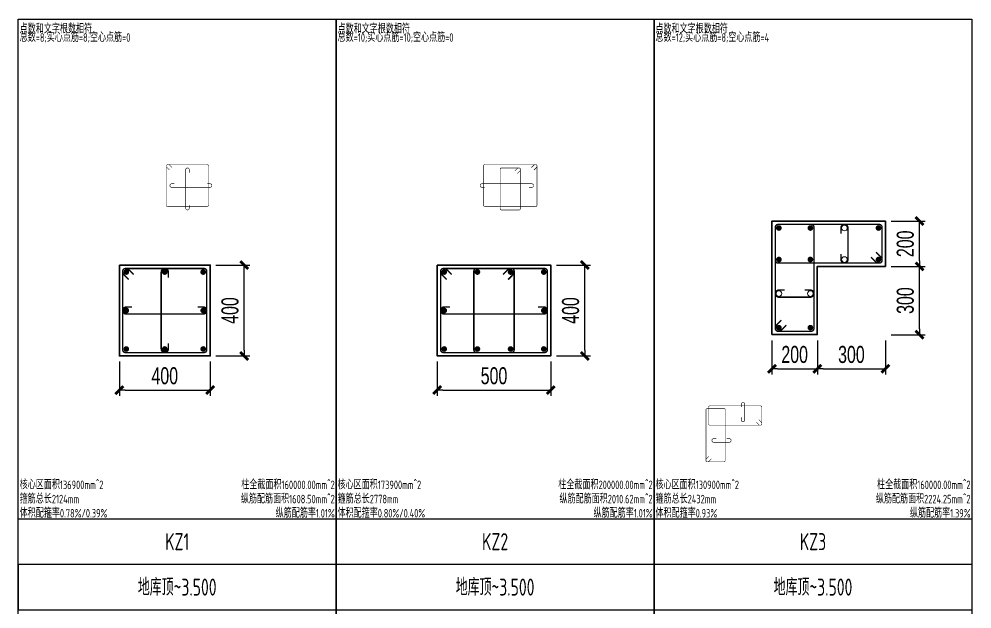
# Model space of a CAD drawing. Extents: x 393367 to 3005760, y 4998 to 826018.
# Drawn here: x 2355357 to 2372143, y 473178 to 483562 of the extents above; entities that cross this region are included whole.
import ezdxf
from ezdxf.enums import TextEntityAlignment as Align

# ---------------------------------------------------------------- set-up
doc = ezdxf.new("R2010")
doc.units = 0
doc.header["$LTSCALE"] = 1000
doc.layers.get('0').update_dxf_attribs({"linetype": 'CONTINUOUS'})
doc.layers.get('Defpoints').update_dxf_attribs({"linetype": 'CONTINUOUS'})
for name, color, linetype, lineweight in [('link', 6, 'CONTINUOUS', 18), ('outline', 7, 'CONTINUOUS', 18), ('REIN', 1, 'CONTINUOUS', 18)]:
    doc.layers.add(name, color=color, linetype=linetype, lineweight=lineweight)
for name, color, linetype in [('TAB', 7, 'CONTINUOUS'), ('z-计算配筋', 7, 'CONTINUOUS'), ('z-详图标注', 3, 'CONTINUOUS')]:
    doc.layers.add(name, color=color, linetype=linetype)
doc.layers.add('配箍校核', color=34, linetype='CONTINUOUS', plot=False)
doc.styles.add('BW_Dim', font='Bweng.shx', dxfattribs={"width": 0.7, "bigfont": 'hztxt.shx'})
doc.styles.add('BW_Rein', font='Tssdeng.shx', dxfattribs={"width": 0.7, "bigfont": 'hztxt.shx'})
doc.styles.add('TSSD_Rein', font='Tssdeng.shx', dxfattribs={"width": 0.7, "bigfont": 'hztxt.shx'})
doc.dimstyles.new('Cyz_25_100', dxfattribs={"dimtxt": 300, "dimasz": 100, "dimexe": 100, "dimexo": 100, "dimgap": 100, "dimtad": 1, "dimdec": 0, "dimlfac": 0.25, "dimzin": 0, "dimdsep": 46, "dimtxsty": 'BW_Dim', "dimblk": '_bwk', "dimcen": 0, "dimclrt": 7, "dimadec": 0, "dimazin": 0, "dimtfac": 1, "dimtdec": 0, "dimtix": 1, "dimtmove": 2, "dimatfit": 0, "dimfxl": 1, "dimtolj": 1, "dimtzin": 0, "dimarcsym": 0})

# ---------------------------------------------------------------- blocks, each defined once
blk = doc.blocks.new('_bwk')
blk.add_line((-1, 0), (0, 0))
at = {"const_width": 0.5}
blk.add_lwpolyline([(-0.7, -0.7), (0.7, 0.7)], dxfattribs=at)
blk = doc.blocks.new('*D284')
at = {"layer": 'Defpoints', "color": 0}
for p in [(2358724, 479231), (2359324, 479231), (2358724, 477631)]:
    blk.add_point(p, dxfattribs=at)
at = {"layer": 'z-详图标注', "color": 0, "lineweight": -2}
for p, q in [((2358824, 479231), (2359424, 479231)), ((2359324, 477731), (2359324, 479131)), ((2358824, 477631), (2359424, 477631))]:
    blk.add_line(p, q, dxfattribs=at)
at = {"layer": 'z-详图标注', "color": 0, "lineweight": -2, "xscale": 100, "yscale": 100, "zscale": 100}
for p, rotation in [((2359324, 479231), 90), ((2359324, 477631), 270)]:
    blk.add_blockref('_bwk', p, dxfattribs=dict(at, rotation=rotation))
at = {"layer": 'z-详图标注', "color": 7, "insert": (2359074, 478431), "char_height": 300, "attachment_point": 5, "rotation": 90, "style": 'BW_Dim'}
blk.add_mtext('\\A1;400', dxfattribs=at)
blk = doc.blocks.new('*D285')
at = {"layer": 'Defpoints', "color": 0}
for p in [(2357124, 477631), (2358724, 477631), (2358724, 477031)]:
    blk.add_point(p, dxfattribs=at)
at = {"layer": 'z-详图标注', "color": 0, "lineweight": -2}
for p, q in [((2357124, 477531), (2357124, 476931)), ((2358724, 477531), (2358724, 476931)), ((2357224, 477031), (2358624, 477031))]:
    blk.add_line(p, q, dxfattribs=at)
at = {"layer": 'z-详图标注', "color": 0, "lineweight": -2, "xscale": 100, "yscale": 100, "zscale": 100, "rotation": 180}
blk.add_blockref('_bwk', (2357124, 477031), dxfattribs=at)
at = {"layer": 'z-详图标注', "color": 0, "lineweight": -2, "xscale": 100, "yscale": 100, "zscale": 100}
blk.add_blockref('_bwk', (2358724, 477031), dxfattribs=at)
at = {"layer": 'z-详图标注', "color": 7, "insert": (2357924, 477281), "char_height": 300, "attachment_point": 5, "style": 'BW_Dim'}
blk.add_mtext('\\A1;400', dxfattribs=at)
blk = doc.blocks.new('*D286')
at = {"layer": 'Defpoints', "color": 0}
for p in [(2364724, 479231), (2365324, 479231), (2364724, 477631)]:
    blk.add_point(p, dxfattribs=at)
at = {"layer": 'z-详图标注', "color": 0, "lineweight": -2}
for p, q in [((2364824, 479231), (2365424, 479231)), ((2365324, 477731), (2365324, 479131)), ((2364824, 477631), (2365424, 477631))]:
    blk.add_line(p, q, dxfattribs=at)
at = {"layer": 'z-详图标注', "color": 0, "lineweight": -2, "xscale": 100, "yscale": 100, "zscale": 100}
for p, rotation in [((2365324, 479231), 90), ((2365324, 477631), 270)]:
    blk.add_blockref('_bwk', p, dxfattribs=dict(at, rotation=rotation))
at = {"layer": 'z-详图标注', "color": 7, "insert": (2365074, 478431), "char_height": 300, "attachment_point": 5, "rotation": 90, "style": 'BW_Dim'}
blk.add_mtext('\\A1;400', dxfattribs=at)
blk = doc.blocks.new('*D287')
at = {"layer": 'Defpoints', "color": 0}
for p in [(2362724, 477631), (2364724, 477631), (2364724, 477031)]:
    blk.add_point(p, dxfattribs=at)
at = {"layer": 'z-详图标注', "color": 0, "lineweight": -2}
for p, q in [((2362724, 477531), (2362724, 476931)), ((2364724, 477531), (2364724, 476931)), ((2362824, 477031), (2364624, 477031))]:
    blk.add_line(p, q, dxfattribs=at)
at = {"layer": 'z-详图标注', "color": 0, "lineweight": -2, "xscale": 100, "yscale": 100, "zscale": 100, "rotation": 180}
blk.add_blockref('_bwk', (2362724, 477031), dxfattribs=at)
at = {"layer": 'z-详图标注', "color": 0, "lineweight": -2, "xscale": 100, "yscale": 100, "zscale": 100}
blk.add_blockref('_bwk', (2364724, 477031), dxfattribs=at)
at = {"layer": 'z-详图标注', "color": 7, "insert": (2363724, 477281), "char_height": 300, "attachment_point": 5, "style": 'BW_Dim'}
blk.add_mtext('\\A1;500', dxfattribs=at)
blk = doc.blocks.new('*D288')
at = {"layer": 'Defpoints', "color": 0}
for p in [(2370620, 479206), (2371220, 479206), (2370620, 478006)]:
    blk.add_point(p, dxfattribs=at)
at = {"layer": 'z-详图标注', "color": 0, "lineweight": -2}
for p, q in [((2370720, 479206), (2371320, 479206)), ((2371220, 478106), (2371220, 479106)), ((2370720, 478006), (2371320, 478006))]:
    blk.add_line(p, q, dxfattribs=at)
at = {"layer": 'z-详图标注', "color": 0, "lineweight": -2, "xscale": 100, "yscale": 100, "zscale": 100}
for p, rotation in [((2371220, 479206), 90), ((2371220, 478006), 270)]:
    blk.add_blockref('_bwk', p, dxfattribs=dict(at, rotation=rotation))
at = {"layer": 'z-详图标注', "color": 7, "insert": (2370970, 478606), "char_height": 300, "attachment_point": 5, "rotation": 90, "style": 'BW_Dim'}
blk.add_mtext('\\A1;300', dxfattribs=at)
blk = doc.blocks.new('*D289')
at = {"layer": 'Defpoints', "color": 0}
for p in [(2370620, 480006), (2371220, 480006), (2370620, 479206)]:
    blk.add_point(p, dxfattribs=at)
at = {"layer": 'z-详图标注', "color": 0, "lineweight": -2}
for p, q in [((2370720, 480006), (2371320, 480006)), ((2371220, 479306), (2371220, 479906)), ((2370720, 479206), (2371320, 479206))]:
    blk.add_line(p, q, dxfattribs=at)
at = {"layer": 'z-详图标注', "color": 0, "lineweight": -2, "xscale": 100, "yscale": 100, "zscale": 100}
for p, rotation in [((2371220, 480006), 90), ((2371220, 479206), 270)]:
    blk.add_blockref('_bwk', p, dxfattribs=dict(at, rotation=rotation))
at = {"layer": 'z-详图标注', "color": 7, "insert": (2370970, 479606), "char_height": 300, "attachment_point": 5, "rotation": 90, "style": 'BW_Dim'}
blk.add_mtext('\\A1;200', dxfattribs=at)
blk = doc.blocks.new('*D290')
at = {"layer": 'Defpoints', "color": 0}
for p in [(2368620, 478006), (2369420, 478006), (2369420, 477406)]:
    blk.add_point(p, dxfattribs=at)
at = {"layer": 'z-详图标注', "color": 0, "lineweight": -2}
for p, q in [((2368620, 477906), (2368620, 477306)), ((2369420, 477906), (2369420, 477306)), ((2368720, 477406), (2369320, 477406))]:
    blk.add_line(p, q, dxfattribs=at)
at = {"layer": 'z-详图标注', "color": 0, "lineweight": -2, "xscale": 100, "yscale": 100, "zscale": 100, "rotation": 180}
blk.add_blockref('_bwk', (2368620, 477406), dxfattribs=at)
at = {"layer": 'z-详图标注', "color": 0, "lineweight": -2, "xscale": 100, "yscale": 100, "zscale": 100}
blk.add_blockref('_bwk', (2369420, 477406), dxfattribs=at)
at = {"layer": 'z-详图标注', "color": 7, "insert": (2369020, 477656), "char_height": 300, "attachment_point": 5, "style": 'BW_Dim'}
blk.add_mtext('\\A1;200', dxfattribs=at)
blk = doc.blocks.new('*D291')
at = {"layer": 'Defpoints', "color": 0}
for p in [(2369420, 478006), (2370620, 478006), (2370620, 477406)]:
    blk.add_point(p, dxfattribs=at)
at = {"layer": 'z-详图标注', "color": 0, "lineweight": -2}
for p, q in [((2369420, 477906), (2369420, 477306)), ((2370620, 477906), (2370620, 477306)), ((2369520, 477406), (2370520, 477406))]:
    blk.add_line(p, q, dxfattribs=at)
at = {"layer": 'z-详图标注', "color": 0, "lineweight": -2, "xscale": 100, "yscale": 100, "zscale": 100, "rotation": 180}
blk.add_blockref('_bwk', (2369420, 477406), dxfattribs=at)
at = {"layer": 'z-详图标注', "color": 0, "lineweight": -2, "xscale": 100, "yscale": 100, "zscale": 100}
blk.add_blockref('_bwk', (2370620, 477406), dxfattribs=at)
at = {"layer": 'z-详图标注', "color": 7, "insert": (2370020, 477656), "char_height": 300, "attachment_point": 5, "style": 'BW_Dim'}
blk.add_mtext('\\A1;300', dxfattribs=at)

msp = doc.modelspace()

# ---------------------------------------------------------------- linework, layer by layer
at = {"layer": 'link', "color": 1}
for points, const_width in [([(2358051.27227, 480948.32089), (2358005.31033, 480994.28283, 0.1989123674), (2357988.33976, 481001.31227), (2357978.08671, 481001.31227, 0.4142135624), (2357954.08671, 480977.31227), (2357954.08671, 480285.31227, 0.4142135624), (2357978.08671, 480261.31227), (2358670.08671, 480261.31227, 0.4142135624), (2358694.08671, 480285.31227), (2358694.08671, 480977.31227, 0.4142135624), (2358670.08671, 481001.31227), (2357978.08671, 481001.31227, 0.4142135624), (2357954.08671, 480977.31227), (2357954.08671, 480967.05922, 0.1989123674), (2357961.11615, 480950.08866), (2358007.07809, 480904.12672)], 10), ([(2364427.59255, 480904.12672), (2364473.55449, 480950.08866, 0.1989123674), (2364480.58393, 480967.05922), (2364480.58393, 480977.31227, 0.4142135624), (2364456.58393, 481001.31227), (2363564.58393, 481001.31227, 0.4142135624), (2363540.58393, 480977.31227), (2363540.58393, 480285.31227, 0.4142135624), (2363564.58393, 480261.31227), (2364456.58393, 480261.31227, 0.4142135624), (2364480.58393, 480285.31227), (2364480.58393, 480977.31227, 0.4142135624), (2364456.58393, 481001.31227), (2364446.33088, 481001.31227, 0.1989123674), (2364429.36032, 480994.28283), (2364383.39837, 480948.32089)], 10), ([(2368874.09544, 478172.38357), (2368782.17156, 478080.45969, -0.1989123674), (2368748.23043, 478066.40081), (2368727.72434, 478066.40081, -0.4142135624), (2368679.72434, 478114.40081), (2368679.72434, 479898.40081, -0.4142135624), (2368727.72434, 479946.40081), (2369311.72434, 479946.40081, -0.4142135624), (2369359.72434, 479898.40081), (2369359.72434, 478114.40081, -0.4142135624), (2369311.72434, 478066.40081), (2368727.72434, 478066.40081, -0.4142135624), (2368679.72434, 478114.40081), (2368679.72434, 478134.90691, -0.1989123674), (2368693.78321, 478168.84803), (2368785.70709, 478260.77192)], 25), ([(2370453.74158, 479460.77192), (2370545.66546, 479368.84803, -0.1989123674), (2370559.72434, 479334.90691), (2370559.72434, 479314.40081, -0.4142135624), (2370511.72434, 479266.40081), (2368727.72434, 479266.40081, -0.4142135624), (2368679.72434, 479314.40081), (2368679.72434, 479898.40081, -0.4142135624), (2368727.72434, 479946.40081), (2370511.72434, 479946.40081, -0.4142135624), (2370559.72434, 479898.40081), (2370559.72434, 479314.40081, -0.4142135624), (2370511.72434, 479266.40081), (2370491.21824, 479266.40081, -0.1989123674), (2370457.27712, 479280.45969), (2370365.35323, 479372.38357)], 25), ([(2357378.45782, 479065.32951), (2357286.53394, 479157.2534, 0.1989123674), (2357252.59281, 479171.31227), (2357232.08671, 479171.31227, 0.4142135624), (2357184.08671, 479123.31227), (2357184.08671, 477739.31227, 0.4142135624), (2357232.08671, 477691.31227), (2358616.08671, 477691.31227, 0.4142135624), (2358664.08671, 477739.31227), (2358664.08671, 479123.31227, 0.4142135624), (2358616.08671, 479171.31227), (2357232.08671, 479171.31227, 0.4142135624), (2357184.08671, 479123.31227), (2357184.08671, 479102.80617, 0.1989123674), (2357198.14559, 479068.86505), (2357290.06947, 478976.94117)], 25), ([(2362978.45782, 479065.32951), (2362886.53394, 479157.2534, 0.1989123674), (2362852.59281, 479171.31227), (2362832.08671, 479171.31227, 0.4142135624), (2362784.08671, 479123.31227), (2362784.08671, 477739.31227, 0.4142135624), (2362832.08671, 477691.31227), (2364616.08671, 477691.31227, 0.4142135624), (2364664.08671, 477739.31227), (2364664.08671, 479123.31227, 0.4142135624), (2364616.08671, 479171.31227), (2362832.08671, 479171.31227, 0.4142135624), (2362784.08671, 479123.31227), (2362784.08671, 479102.80617, 0.1989123674), (2362798.14559, 479068.86505), (2362890.06947, 478976.94117)], 25), ([(2368388.74714, 476509.7054), (2368434.70908, 476463.74346, -0.1989123674), (2368441.73852, 476446.7729), (2368441.73852, 476436.51985, -0.4142135624), (2368417.73852, 476412.51985), (2367525.73852, 476412.51985, -0.4142135624), (2367501.73852, 476436.51985), (2367501.73852, 476728.51985, -0.4142135624), (2367525.73852, 476752.51985), (2368417.73852, 476752.51985, -0.4142135624), (2368441.73852, 476728.51985), (2368441.73852, 476436.51985, -0.4142135624), (2368417.73852, 476412.51985), (2368407.48547, 476412.51985, -0.1989123674), (2368390.51491, 476419.54929), (2368344.55297, 476465.51123)], 10), ([(2367553.92407, 475820.51123), (2367507.96213, 475774.54929, -0.1989123674), (2367490.99157, 475767.51985), (2367480.73852, 475767.51985, -0.4142135624), (2367456.73852, 475791.51985), (2367456.73852, 476683.51985, -0.4142135624), (2367480.73852, 476707.51985), (2367772.73852, 476707.51985, -0.4142135624), (2367796.73852, 476683.51985), (2367796.73852, 475791.51985, -0.4142135624), (2367772.73852, 475767.51985), (2367480.73852, 475767.51985, -0.4142135624), (2367456.73852, 475791.51985), (2367456.73852, 475801.7729, -0.1989123674), (2367463.76796, 475818.74346), (2367509.7299, 475864.7054)], 10)]:
    msp.add_lwpolyline(points, format="xyb", dxfattribs=dict(at, const_width=const_width))
at = {"layer": 'link'}
for points, const_width in [([(2358355.33671, 480282.56227), (2358355.33671, 480232.56227, -1), (2358292.83671, 480232.56227), (2358292.83671, 480910.06227, -1), (2358355.33671, 480910.06227), (2358355.33671, 480860.06227)], 10), ([(2364090.89837, 480888.32089), (2364136.86032, 480934.28283, -0.1989123674), (2364153.83088, 480941.31227), (2364164.08393, 480941.31227, -0.4142135624), (2364188.08393, 480917.31227), (2364188.08393, 480225.31227, -0.4142135624), (2364164.08393, 480201.31227), (2363857.08393, 480201.31227, -0.4142135624), (2363833.08393, 480225.31227), (2363833.08393, 480917.31227, -0.4142135624), (2363857.08393, 480941.31227), (2364164.08393, 480941.31227, -0.4142135624), (2364188.08393, 480917.31227), (2364188.08393, 480907.05922, -0.1989123674), (2364181.05449, 480890.08866), (2364135.09255, 480844.12672)], 10), ([(2358672.83671, 480662.56227), (2358722.83671, 480662.56227, -1), (2358722.83671, 480600.06227), (2358045.33671, 480600.06227, -1), (2358045.33671, 480662.56227), (2358095.33671, 480662.56227)], 10), ([(2363561.83393, 480600.06227), (2363511.83393, 480600.06227, -1), (2363511.83393, 480662.56227), (2364389.33393, 480662.56227, -1), (2364389.33393, 480600.06227), (2364339.33393, 480600.06227)], 10), ([(2369834.72434, 479783.90081), (2369834.72434, 479883.90081, -1), (2369959.72434, 479883.90081), (2369959.72434, 479328.90081, -1), (2369834.72434, 479328.90081), (2369834.72434, 479428.90081)], 25), ([(2357986.58671, 477853.81227), (2357986.58671, 477753.81227, -1), (2357861.58671, 477753.81227), (2357861.58671, 479108.81227, -1), (2357986.58671, 479108.81227), (2357986.58671, 479008.81227)], 25), ([(2363884.71561, 479065.32951), (2363976.63949, 479157.2534, -0.1989123674), (2364010.58062, 479171.31227), (2364031.08671, 479171.31227, -0.4142135624), (2364079.08671, 479123.31227), (2364079.08671, 477739.31227, -0.4142135624), (2364031.08671, 477691.31227), (2363417.08671, 477691.31227, -0.4142135624), (2363369.08671, 477739.31227), (2363369.08671, 479123.31227, -0.4142135624), (2363417.08671, 479171.31227), (2364031.08671, 479171.31227, -0.4142135624), (2364079.08671, 479123.31227), (2364079.08671, 479102.80617, -0.1989123674), (2364065.02784, 479068.86505), (2363973.10396, 478976.94117)], 25), ([(2369197.22434, 478791.40081), (2369297.22434, 478791.40081, -1), (2369297.22434, 478666.40081), (2368742.22434, 478666.40081, -1), (2368742.22434, 478791.40081), (2368842.22434, 478791.40081)], 25), ([(2358501.58671, 478493.81227), (2358601.58671, 478493.81227, -1), (2358601.58671, 478368.81227), (2357246.58671, 478368.81227, -1), (2357246.58671, 478493.81227), (2357346.58671, 478493.81227)], 25), ([(2364501.58671, 478493.81227), (2364601.58671, 478493.81227, -1), (2364601.58671, 478368.81227), (2362846.58671, 478368.81227, -1), (2362846.58671, 478493.81227), (2362946.58671, 478493.81227)], 25), ([(2368079.23852, 476731.26985), (2368079.23852, 476781.26985, -1), (2368141.73852, 476781.26985), (2368141.73852, 476503.76985, -1), (2368079.23852, 476503.76985), (2368079.23852, 476553.76985)], 10), ([(2367820.48852, 476175.01985), (2367870.48852, 476175.01985, -1), (2367870.48852, 476112.51985), (2367592.98852, 476112.51985, -1), (2367592.98852, 476175.01985), (2367642.98852, 476175.01985)], 10)]:
    msp.add_lwpolyline(points, format="xyb", dxfattribs=dict(at, const_width=const_width))
at = {"layer": 'outline', "lineweight": 35}
for points in [[(2368619.72434, 478006.40081), (2369419.72434, 478006.40081), (2369419.72434, 479206.40081), (2370619.72434, 479206.40081), (2370619.72434, 480006.40081), (2368619.72434, 480006.40081)], [(2357124.08671, 479231.31227), (2358724.08671, 479231.31227), (2358724.08671, 477631.31227), (2357124.08671, 477631.31227)], [(2362724.08671, 479231.31227), (2364724.08671, 479231.31227), (2364724.08671, 477631.31227), (2362724.08671, 477631.31227)]]:
    msp.add_lwpolyline(points, close=True, dxfattribs=at)
at = {"layer": 'REIN', "const_width": 50}
for points in [[(2368717.22434, 479883.90081, 1), (2368767.22434, 479883.90081, 1)], [(2369272.22434, 479883.90081, 1), (2369322.22434, 479883.90081, 1)], [(2370472.22434, 479883.90081, 1), (2370522.22434, 479883.90081, 1)], [(2368717.22434, 479328.90081, 1), (2368767.22434, 479328.90081, 1)], [(2369272.22434, 479328.90081, 1), (2369322.22434, 479328.90081, 1)], [(2370472.22434, 479328.90081, 1), (2370522.22434, 479328.90081, 1)], [(2357221.58671, 479108.81227, 1), (2357271.58671, 479108.81227, 1)], [(2357899.08671, 479108.81227, 1), (2357949.08671, 479108.81227, 1)], [(2358576.58671, 479108.81227, 1), (2358626.58671, 479108.81227, 1)], [(2362821.58671, 479108.81227, 1), (2362871.58671, 479108.81227, 1)], [(2363406.58671, 479108.81227, 1), (2363456.58671, 479108.81227, 1)], [(2363991.58671, 479108.81227, 1), (2364041.58671, 479108.81227, 1)], [(2364576.58671, 479108.81227, 1), (2364626.58671, 479108.81227, 1)], [(2357221.58671, 478431.31227, 1), (2357271.58671, 478431.31227, 1)], [(2358576.58671, 478431.31227, 1), (2358626.58671, 478431.31227, 1)], [(2362821.58671, 478431.31227, 1), (2362871.58671, 478431.31227, 1)], [(2364576.58671, 478431.31227, 1), (2364626.58671, 478431.31227, 1)], [(2368717.22434, 478128.90081, 1), (2368767.22434, 478128.90081, 1)], [(2369272.22434, 478128.90081, 1), (2369322.22434, 478128.90081, 1)], [(2357221.58671, 477753.81227, 1), (2357271.58671, 477753.81227, 1)], [(2357899.08671, 477753.81227, 1), (2357949.08671, 477753.81227, 1)], [(2358576.58671, 477753.81227, 1), (2358626.58671, 477753.81227, 1)], [(2362821.58671, 477753.81227, 1), (2362871.58671, 477753.81227, 1)], [(2363406.58671, 477753.81227, 1), (2363456.58671, 477753.81227, 1)], [(2363991.58671, 477753.81227, 1), (2364041.58671, 477753.81227, 1)], [(2364576.58671, 477753.81227, 1), (2364626.58671, 477753.81227, 1)]]:
    msp.add_lwpolyline(points, format="xyb", close=True, dxfattribs=at)
at = {"layer": 'REIN'}
for points in [[(2369847.22434, 479883.90081, 1), (2369947.22434, 479883.90081, 1)], [(2369847.22434, 479328.90081, 1), (2369947.22434, 479328.90081, 1)], [(2368692.22434, 478728.90081, 1), (2368792.22434, 478728.90081, 1)], [(2369247.22434, 478728.90081, 1), (2369347.22434, 478728.90081, 1)]]:
    msp.add_lwpolyline(points, format="xyb", close=True, dxfattribs=at)
at = {"layer": 'TAB'}
for points in [[(2355343.38356, 471562.12225), (2355343.38356, 483562.12225), (2360943.38356, 483562.12225), (2360943.38356, 471562.12225), (2355343.38356, 471562.12225), (2355343.38356, 474762.12225), (2360943.38356, 474762.12225), (2360943.38356, 473962.12225), (2355343.38356, 473962.12225), (2355343.38356, 473162.12225), (2360943.38356, 473162.12225), (2360943.38356, 472362.12225), (2355343.38356, 472362.12225), (2355343.38356, 471562.12225)], [(2360943.38356, 471562.12225), (2360943.38356, 483562.12225), (2366543.38356, 483562.12225), (2366543.38356, 471562.12225), (2360943.38356, 471562.12225), (2360943.38356, 474762.12225), (2366543.38356, 474762.12225), (2366543.38356, 473962.12225), (2360943.38356, 473962.12225), (2360943.38356, 473162.12225), (2366543.38356, 473162.12225), (2366543.38356, 472362.12225), (2360943.38356, 472362.12225), (2360943.38356, 471562.12225)], [(2366543.38356, 471562.12225), (2366543.38356, 483562.12225), (2372143.38356, 483562.12225), (2372143.38356, 471562.12225), (2366543.38356, 471562.12225), (2366543.38356, 474762.12225), (2372143.38356, 474762.12225), (2372143.38356, 473962.12225), (2366543.38356, 473962.12225), (2366543.38356, 473162.12225), (2372143.38356, 473162.12225), (2372143.38356, 472362.12225), (2366543.38356, 472362.12225), (2366543.38356, 471562.12225)]]:
    msp.add_lwpolyline(points, dxfattribs=at)

# ---------------------------------------------------------------- texts
at = {"layer": 'z-计算配筋', "style": 'TSSD_Rein', "width": 0.7}
for s, p in [('KZ1', (2358143.38356, 474362.12225)), ('KZ2', (2363743.38356, 474362.12225)), ('KZ3', (2369343.38356, 474362.12225)), ('地库顶~3.500', (2358143.38356, 473562.12225)), ('地库顶~3.500', (2363743.38356, 473562.12225)), ('地库顶~3.500', (2369343.38356, 473562.12225))]:
    msp.add_text(s, height=300, dxfattribs=at).set_placement(p, align=Align.MIDDLE_CENTER)
at = {"layer": '配箍校核', "style": 'BW_Rein', "width": 0.7}
for s, p in [('点数和文字根数相符', (2355368.38356, 483312.12225)), ('点数和文字根数相符', (2360968.38356, 483312.12225)), ('点数和文字根数相符', (2366568.38356, 483312.12225)), ('总数=8;实心点筋=8;空心点筋=0', (2355368.38356, 483162.12225)), ('总数=10;实心点筋=10;空心点筋=0', (2360968.38356, 483162.12225)), ('总数=12;实心点筋=8;空心点筋=4', (2366568.38356, 483162.12225)), ('核心区面积136900mm^ 2', (2355368.38356, 475287.12225)), ('核心区面积173900mm^ 2', (2360968.38356, 475287.12225)), ('核心区面积130900mm^ 2', (2366568.38356, 475287.12225)), ('箍筋总长2124mm', (2355368.38356, 475037.12225)), ('箍筋总长2778mm', (2360968.38356, 475037.12225)), ('箍筋总长2432mm', (2366568.38356, 475037.12225)), ('体积配箍率0.78%/0.39%', (2355368.38356, 474787.12225)), ('体积配箍率0.80%/0.40%', (2360968.38356, 474787.12225)), ('体积配箍率0.93%', (2366568.38356, 474787.12225))]:
    msp.add_text(s, height=150, dxfattribs=at).set_placement(p)
for s, p in [('柱全截面积160000.00mm^ 2', (2360918.38356, 475287.12225)), ('柱全截面积200000.00mm^ 2', (2366518.38356, 475287.12225)), ('柱全截面积160000.00mm^ 2', (2372118.38356, 475287.12225)), ('纵筋配筋面积1608.50mm^ 2', (2360918.38356, 475037.12225)), ('纵筋配筋面积2010.62mm^ 2', (2366518.38356, 475037.12225)), ('纵筋配筋面积2224.25mm^ 2', (2372118.38356, 475037.12225)), ('纵筋配筋率1.01%', (2360918.38356, 474787.12225)), ('纵筋配筋率1.01%', (2366518.38356, 474787.12225)), ('纵筋配筋率1.39%', (2372118.38356, 474787.12225))]:
    msp.add_text(s, height=150, dxfattribs=at).set_placement(p, align=Align.RIGHT)

# ---------------------------------------------------------------- dimensions: what is measured, and where the dimension line sits
at = {"layer": 'z-详图标注'}
for base, p1, p2, picture, middle in [((2371219.72434, 480006.40081), (2370619.72434, 479206.40081), (2370619.72434, 480006.40081), '*D289', (2370969.72434, 479606.40081)), ((2359324.08671, 479231.31227), (2358724.08671, 477631.31227), (2358724.08671, 479231.31227), '*D284', (2359074.08671, 478431.31227)), ((2365324.08671, 479231.31227), (2364724.08671, 477631.31227), (2364724.08671, 479231.31227), '*D286', (2365074.08671, 478431.31227)), ((2371219.72434, 479206.40081), (2370619.72434, 478006.40081), (2370619.72434, 479206.40081), '*D288', (2370969.72434, 478606.40081))]:
    dim = msp.add_linear_dim(base=base, p1=p1, p2=p2, angle=90, dimstyle='Cyz_25_100', dxfattribs=at)
    dim.commit()
    dim.dimension.update_dxf_attribs({"geometry": picture, "text_midpoint": middle})
for base, p1, p2, picture, middle in [((2369419.72434, 477406.40081), (2368619.72434, 478006.40081), (2369419.72434, 478006.40081), '*D290', (2369019.72434, 477656.40081)), ((2370619.72434, 477406.40081), (2369419.72434, 478006.40081), (2370619.72434, 478006.40081), '*D291', (2370019.72434, 477656.40081)), ((2358724.08671, 477031.31227), (2357124.08671, 477631.31227), (2358724.08671, 477631.31227), '*D285', (2357924.08671, 477281.31227)), ((2364724.08671, 477031.31227), (2362724.08671, 477631.31227), (2364724.08671, 477631.31227), '*D287', (2363724.08671, 477281.31227))]:
    dim = msp.add_linear_dim(base=base, p1=p1, p2=p2, dimstyle='Cyz_25_100', dxfattribs=at)
    dim.commit()
    dim.dimension.update_dxf_attribs({"geometry": picture, "text_midpoint": middle})

doc.saveas('drawing.dxf')
